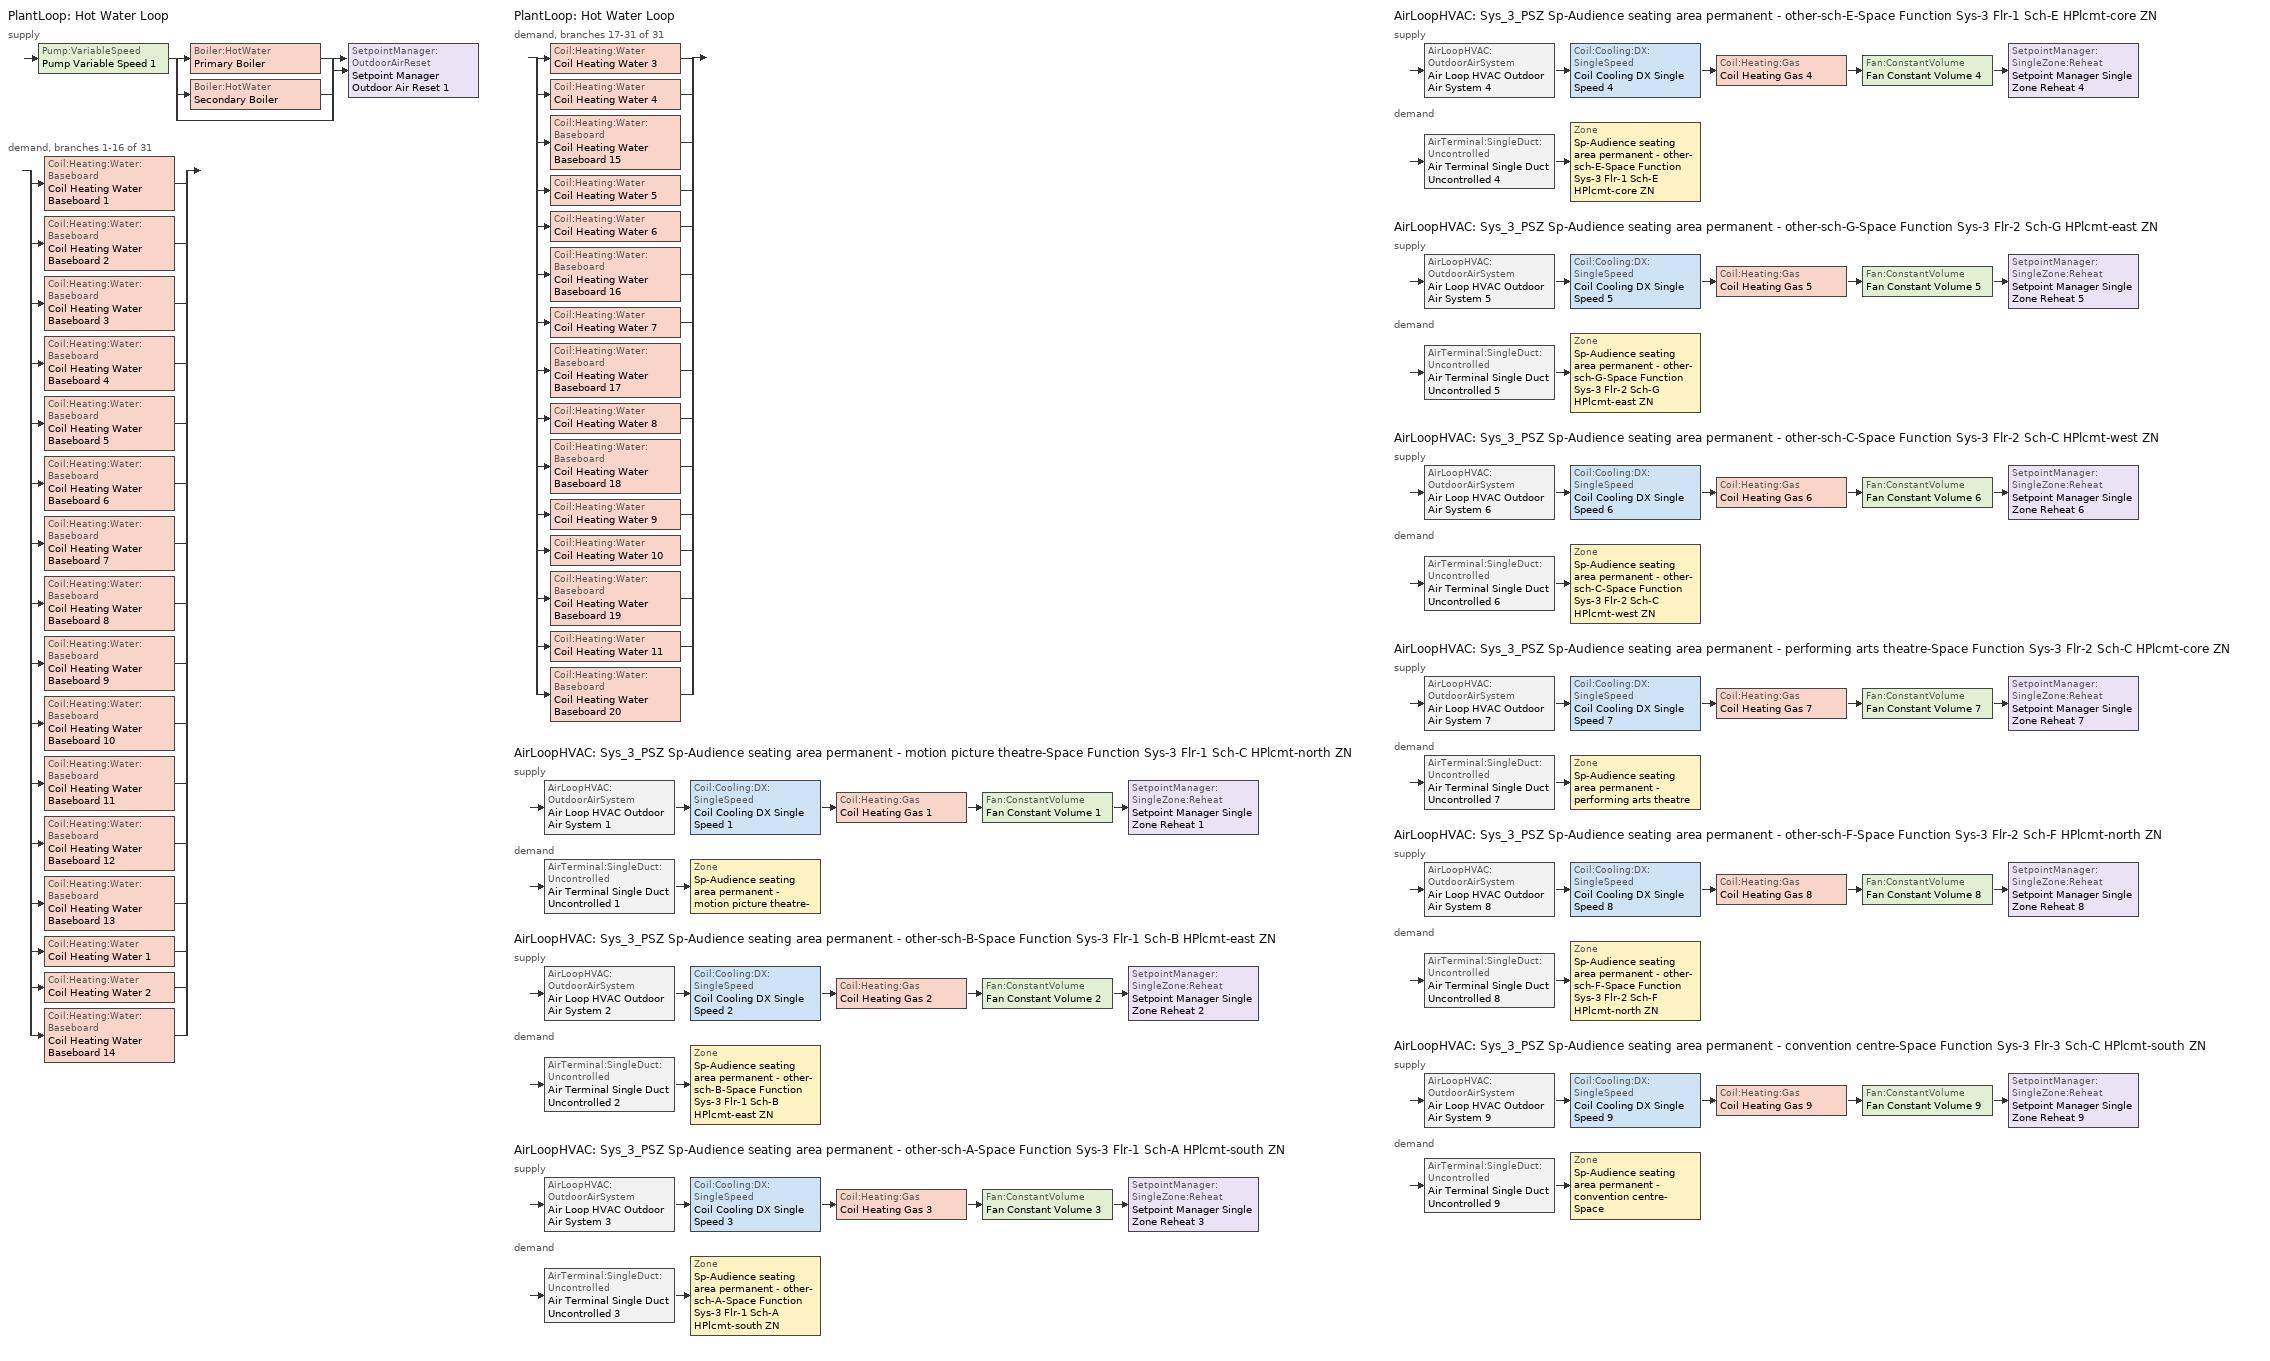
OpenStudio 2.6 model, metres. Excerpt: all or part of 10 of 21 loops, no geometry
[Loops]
PlantLoop 'Hot Water Loop'
 supply: Pump:VariableSpeed 'Pump Variable Speed 1' > split
  | Boiler:HotWater 'Primary Boiler'
  | Boiler:HotWater 'Secondary Boiler'
  | bypass
  join > SetpointManager:OutdoorAirReset 'Setpoint Manager Outdoor Air Reset 1'
 demand, branches 1-16 of 31: split
  | Coil:Heating:Water:Baseboard 'Coil Heating Water Baseboard 1'
  | Coil:Heating:Water:Baseboard 'Coil Heating Water Baseboard 2'
  | Coil:Heating:Water:Baseboard 'Coil Heating Water Baseboard 3'
  | Coil:Heating:Water:Baseboard 'Coil Heating Water Baseboard 4'
  | Coil:Heating:Water:Baseboard 'Coil Heating Water Baseboard 5'
  | Coil:Heating:Water:Baseboard 'Coil Heating Water Baseboard 6'
  | Coil:Heating:Water:Baseboard 'Coil Heating Water Baseboard 7'
  | Coil:Heating:Water:Baseboard 'Coil Heating Water Baseboard 8'
  | Coil:Heating:Water:Baseboard 'Coil Heating Water Baseboard 9'
  | Coil:Heating:Water:Baseboard 'Coil Heating Water Baseboard 10'
  | Coil:Heating:Water:Baseboard 'Coil Heating Water Baseboard 11'
  | Coil:Heating:Water:Baseboard 'Coil Heating Water Baseboard 12'
  | Coil:Heating:Water:Baseboard 'Coil Heating Water Baseboard 13'
  | Coil:Heating:Water 'Coil Heating Water 1'
  | Coil:Heating:Water 'Coil Heating Water 2'
  | Coil:Heating:Water:Baseboard 'Coil Heating Water Baseboard 14'
PlantLoop 'Hot Water Loop'
 demand, branches 17-31 of 31: split
  | Coil:Heating:Water 'Coil Heating Water 3'
  | Coil:Heating:Water 'Coil Heating Water 4'
  | Coil:Heating:Water:Baseboard 'Coil Heating Water Baseboard 15'
  | Coil:Heating:Water 'Coil Heating Water 5'
  | Coil:Heating:Water 'Coil Heating Water 6'
  | Coil:Heating:Water:Baseboard 'Coil Heating Water Baseboard 16'
  | Coil:Heating:Water 'Coil Heating Water 7'
  | Coil:Heating:Water:Baseboard 'Coil Heating Water Baseboard 17'
  | Coil:Heating:Water 'Coil Heating Water 8'
  | Coil:Heating:Water:Baseboard 'Coil Heating Water Baseboard 18'
  | Coil:Heating:Water 'Coil Heating Water 9'
  | Coil:Heating:Water 'Coil Heating Water 10'
  | Coil:Heating:Water:Baseboard 'Coil Heating Water Baseboard 19'
  | Coil:Heating:Water 'Coil Heating Water 11'
  | Coil:Heating:Water:Baseboard 'Coil Heating Water Baseboard 20'
AirLoopHVAC 'Sys_3_PSZ Sp-Audience seating area permanent - motion picture theatre-Space Function Sys-3 Flr-1 Sch-C HPlcmt-north ZN'
 supply: AirLoopHVAC:OutdoorAirSystem 'Air Loop HVAC Outdoor Air System 1' > Coil:Cooling:DX:SingleSpeed 'Coil Cooling DX Single Speed 1' > Coil:Heating:Gas 'Coil Heating Gas 1' > Fan:ConstantVolume 'Fan Constant Volume 1' > SetpointManager:SingleZone:Reheat 'Setpoint Manager Single Zone Reheat 1'
 demand: AirTerminal:SingleDuct:Uncontrolled 'Air Terminal Single Duct Uncontrolled 1' > Zone 'Sp-Audience seating area permanent - motion picture theatre-Space Function Sys-3 Flr-1 Sch-C HPlcmt-north ZN'
AirLoopHVAC 'Sys_3_PSZ Sp-Audience seating area permanent - other-sch-B-Space Function Sys-3 Flr-1 Sch-B HPlcmt-east ZN'
 supply: AirLoopHVAC:OutdoorAirSystem 'Air Loop HVAC Outdoor Air System 2' > Coil:Cooling:DX:SingleSpeed 'Coil Cooling DX Single Speed 2' > Coil:Heating:Gas 'Coil Heating Gas 2' > Fan:ConstantVolume 'Fan Constant Volume 2' > SetpointManager:SingleZone:Reheat 'Setpoint Manager Single Zone Reheat 2'
 demand: AirTerminal:SingleDuct:Uncontrolled 'Air Terminal Single Duct Uncontrolled 2' > Zone 'Sp-Audience seating area permanent - other-sch-B-Space Function Sys-3 Flr-1 Sch-B HPlcmt-east ZN'
AirLoopHVAC 'Sys_3_PSZ Sp-Audience seating area permanent - other-sch-A-Space Function Sys-3 Flr-1 Sch-A HPlcmt-south ZN'
 supply: AirLoopHVAC:OutdoorAirSystem 'Air Loop HVAC Outdoor Air System 3' > Coil:Cooling:DX:SingleSpeed 'Coil Cooling DX Single Speed 3' > Coil:Heating:Gas 'Coil Heating Gas 3' > Fan:ConstantVolume 'Fan Constant Volume 3' > SetpointManager:SingleZone:Reheat 'Setpoint Manager Single Zone Reheat 3'
 demand: AirTerminal:SingleDuct:Uncontrolled 'Air Terminal Single Duct Uncontrolled 3' > Zone 'Sp-Audience seating area permanent - other-sch-A-Space Function Sys-3 Flr-1 Sch-A HPlcmt-south ZN'
AirLoopHVAC 'Sys_3_PSZ Sp-Audience seating area permanent - other-sch-E-Space Function Sys-3 Flr-1 Sch-E HPlcmt-core ZN'
 supply: AirLoopHVAC:OutdoorAirSystem 'Air Loop HVAC Outdoor Air System 4' > Coil:Cooling:DX:SingleSpeed 'Coil Cooling DX Single Speed 4' > Coil:Heating:Gas 'Coil Heating Gas 4' > Fan:ConstantVolume 'Fan Constant Volume 4' > SetpointManager:SingleZone:Reheat 'Setpoint Manager Single Zone Reheat 4'
 demand: AirTerminal:SingleDuct:Uncontrolled 'Air Terminal Single Duct Uncontrolled 4' > Zone 'Sp-Audience seating area permanent - other-sch-E-Space Function Sys-3 Flr-1 Sch-E HPlcmt-core ZN'
AirLoopHVAC 'Sys_3_PSZ Sp-Audience seating area permanent - other-sch-G-Space Function Sys-3 Flr-2 Sch-G HPlcmt-east ZN'
 supply: AirLoopHVAC:OutdoorAirSystem 'Air Loop HVAC Outdoor Air System 5' > Coil:Cooling:DX:SingleSpeed 'Coil Cooling DX Single Speed 5' > Coil:Heating:Gas 'Coil Heating Gas 5' > Fan:ConstantVolume 'Fan Constant Volume 5' > SetpointManager:SingleZone:Reheat 'Setpoint Manager Single Zone Reheat 5'
 demand: AirTerminal:SingleDuct:Uncontrolled 'Air Terminal Single Duct Uncontrolled 5' > Zone 'Sp-Audience seating area permanent - other-sch-G-Space Function Sys-3 Flr-2 Sch-G HPlcmt-east ZN'
AirLoopHVAC 'Sys_3_PSZ Sp-Audience seating area permanent - other-sch-C-Space Function Sys-3 Flr-2 Sch-C HPlcmt-west ZN'
 supply: AirLoopHVAC:OutdoorAirSystem 'Air Loop HVAC Outdoor Air System 6' > Coil:Cooling:DX:SingleSpeed 'Coil Cooling DX Single Speed 6' > Coil:Heating:Gas 'Coil Heating Gas 6' > Fan:ConstantVolume 'Fan Constant Volume 6' > SetpointManager:SingleZone:Reheat 'Setpoint Manager Single Zone Reheat 6'
 demand: AirTerminal:SingleDuct:Uncontrolled 'Air Terminal Single Duct Uncontrolled 6' > Zone 'Sp-Audience seating area permanent - other-sch-C-Space Function Sys-3 Flr-2 Sch-C HPlcmt-west ZN'
AirLoopHVAC 'Sys_3_PSZ Sp-Audience seating area permanent - performing arts theatre-Space Function Sys-3 Flr-2 Sch-C HPlcmt-core ZN'
 supply: AirLoopHVAC:OutdoorAirSystem 'Air Loop HVAC Outdoor Air System 7' > Coil:Cooling:DX:SingleSpeed 'Coil Cooling DX Single Speed 7' > Coil:Heating:Gas 'Coil Heating Gas 7' > Fan:ConstantVolume 'Fan Constant Volume 7' > SetpointManager:SingleZone:Reheat 'Setpoint Manager Single Zone Reheat 7'
 demand: AirTerminal:SingleDuct:Uncontrolled 'Air Terminal Single Duct Uncontrolled 7' > Zone 'Sp-Audience seating area permanent - performing arts theatre-Space Function Sys-3 Flr-2 Sch-C HPlcmt-core ZN'
AirLoopHVAC 'Sys_3_PSZ Sp-Audience seating area permanent - other-sch-F-Space Function Sys-3 Flr-2 Sch-F HPlcmt-north ZN'
 supply: AirLoopHVAC:OutdoorAirSystem 'Air Loop HVAC Outdoor Air System 8' > Coil:Cooling:DX:SingleSpeed 'Coil Cooling DX Single Speed 8' > Coil:Heating:Gas 'Coil Heating Gas 8' > Fan:ConstantVolume 'Fan Constant Volume 8' > SetpointManager:SingleZone:Reheat 'Setpoint Manager Single Zone Reheat 8'
 demand: AirTerminal:SingleDuct:Uncontrolled 'Air Terminal Single Duct Uncontrolled 8' > Zone 'Sp-Audience seating area permanent - other-sch-F-Space Function Sys-3 Flr-2 Sch-F HPlcmt-north ZN'
AirLoopHVAC 'Sys_3_PSZ Sp-Audience seating area permanent - convention centre-Space Function Sys-3 Flr-3 Sch-C HPlcmt-south ZN'
 supply: AirLoopHVAC:OutdoorAirSystem 'Air Loop HVAC Outdoor Air System 9' > Coil:Cooling:DX:SingleSpeed 'Coil Cooling DX Single Speed 9' > Coil:Heating:Gas 'Coil Heating Gas 9' > Fan:ConstantVolume 'Fan Constant Volume 9' > SetpointManager:SingleZone:Reheat 'Setpoint Manager Single Zone Reheat 9'
 demand: AirTerminal:SingleDuct:Uncontrolled 'Air Terminal Single Duct Uncontrolled 9' > Zone 'Sp-Audience seating area permanent - convention centre-Space Function Sys-3 Flr-3 Sch-C HPlcmt-south ZN'
[Sizing:Zone] Zone Cooling Design Supply Air Temperature Input Method=SupplyAirTemperature; Zone Cooling Design Supply Air Temperature {C}=13; Zone Cooling Design Supply Air Temperature Difference {deltaC}=11.11; Zone Heating Design Supply Air Temperature Input Method=SupplyAirTemperature; Zone Heating Design Supply Air Temperature {C}=43; Zone Heating Design Supply Air Temperature Difference {deltaC}=11.11; Zone Cooling Design Supply Air Humidity Ratio {kg-H2O/kg-air}=0.0085; Zone Heating Design Supply Air Humidity Ratio {kg-H2O/kg-air}=0.008; Zone Heating Sizing Factor=1.3; Zone Cooling Sizing Factor=1.1; Cooling Design Air Flow Method=DesignDay; Heating Design Air Flow Method=DesignDay; Account for Dedicated Outdoor Air System=No; Dedicated Outdoor Air System Control Strategy=NeutralSupplyAir; Dedicated Outdoor Air Low Setpoint Temperature for Design {C}=autosize; Dedicated Outdoor Air High Setpoint Temperature for Design {C}=autosize
Sp-Audience seating area permanent - motion picture theatre-Space Function Sys-3 Flr-1 Sch-C HPlcmt-north ZN; Sp-Audience seating area permanent - other-sch-B-Space Function Sys-3 Flr-1 Sch-B HPlcmt-east ZN; Sp-Audience seating area permanent - other-sch-A-Space Function Sys-3 Flr-1 Sch-A HPlcmt-south ZN; Sp-Audience seating area permanent - other-sch-E-Space Function Sys-3 Flr-1 Sch-E HPlcmt-core ZN; Sp-Audience seating area permanent - other-sch-G-Space Function Sys-3 Flr-2 Sch-G HPlcmt-east ZN; Sp-Audience seating area permanent - other-sch-C-Space Function Sys-3 Flr-2 Sch-C HPlcmt-west ZN; Sp-Audience seating area permanent - performing arts theatre-Space Function Sys-3 Flr-2 Sch-C HPlcmt-core ZN; Sp-Audience seating area permanent - other-sch-F-Space Function Sys-3 Flr-2 Sch-F HPlcmt-north ZN; Sp-Audience seating area permanent - convention centre-Space Function Sys-3 Flr-3 Sch-C HPlcmt-south ZN
[Zone equipment]
Sp-Audience seating area permanent - motion picture theatre-Space Function Sys-3 Flr-1 Sch-C HPlcmt-north ZN: Air Terminal Single Duct Uncontrolled 1, Zone HVAC Baseboard Convective Water 1
Sp-Audience seating area permanent - other-sch-B-Space Function Sys-3 Flr-1 Sch-B HPlcmt-east ZN: Air Terminal Single Duct Uncontrolled 2, Zone HVAC Baseboard Convective Water 2
Sp-Audience seating area permanent - other-sch-A-Space Function Sys-3 Flr-1 Sch-A HPlcmt-south ZN: Air Terminal Single Duct Uncontrolled 3, Zone HVAC Baseboard Convective Water 3
Sp-Audience seating area permanent - other-sch-E-Space Function Sys-3 Flr-1 Sch-E HPlcmt-core ZN: Air Terminal Single Duct Uncontrolled 4, Zone HVAC Baseboard Convective Water 4
Sp-Audience seating area permanent - other-sch-G-Space Function Sys-3 Flr-2 Sch-G HPlcmt-east ZN: Air Terminal Single Duct Uncontrolled 5, Zone HVAC Baseboard Convective Water 5
Sp-Audience seating area permanent - other-sch-C-Space Function Sys-3 Flr-2 Sch-C HPlcmt-west ZN: Air Terminal Single Duct Uncontrolled 6, Zone HVAC Baseboard Convective Water 6
Sp-Audience seating area permanent - performing arts theatre-Space Function Sys-3 Flr-2 Sch-C HPlcmt-core ZN: Air Terminal Single Duct Uncontrolled 7, Zone HVAC Baseboard Convective Water 7
Sp-Audience seating area permanent - other-sch-F-Space Function Sys-3 Flr-2 Sch-F HPlcmt-north ZN: Air Terminal Single Duct Uncontrolled 8, Zone HVAC Baseboard Convective Water 8
Sp-Audience seating area permanent - convention centre-Space Function Sys-3 Flr-3 Sch-C HPlcmt-south ZN: Air Terminal Single Duct Uncontrolled 9, Zone HVAC Baseboard Convective Water 9
[PlantLoop]
Hot Water Loop: Fluid Type=Water; Glycol Concentration=0; Plant Loop Volume {m3}=Autocalculate; Load Distribution Scheme=Optimal
[Sizing:Plant]
Hot Water Loop: Loop Type=Heating; Design Loop Exit Temperature {C}=82; Loop Design Temperature Difference {deltaC}=16; Sizing Option=NonCoincident; Zone Timesteps in Averaging Window=1; Coincident Sizing Factor Mode=None
[Pump:VariableSpeed]
Pump Variable Speed 1: Pump Control Type=Intermittent; Skin Loss Radiative Fraction=0.5; Design Power Sizing Method=PowerPerFlowPerPressure; Design Electric Power per Unit Flow Rate {W/(m3/s)}=348701.1; Design Shaft Power per Unit Flow Rate per Unit Head {W-s/m3-Pa}=1.28205; Design Minimum Flow Rate Fraction=0
[Boiler:HotWater] Fuel Type=NaturalGas; Water Outlet Upper Temperature Limit {C}=99; Boiler Flow Mode=ConstantFlow; Parasitic Electric Load {W}=0; Sizing Factor=1
Primary Boiler; Secondary Boiler
[SetpointManager:OutdoorAirReset]
Setpoint Manager Outdoor Air Reset 1: Control Variable=Temperature; Setpoint at Outdoor Low Temperature {C}=82; Outdoor Low Temperature {C}=-16; Setpoint at Outdoor High Temperature {C}=60; Outdoor High Temperature {C}=0
[AirLoopHVAC] Availability Schedule=Always On Discrete; Design Supply Air Flow Rate {m3/s}=AutoSize
Sys_3_PSZ Sp-Audience seating area permanent - motion picture theatre-Space Function Sys-3 Flr-1 Sch-C HPlcmt-north ZN; Sys_3_PSZ Sp-Audience seating area permanent - other-sch-B-Space Function Sys-3 Flr-1 Sch-B HPlcmt-east ZN; Sys_3_PSZ Sp-Audience seating area permanent - other-sch-A-Space Function Sys-3 Flr-1 Sch-A HPlcmt-south ZN; Sys_3_PSZ Sp-Audience seating area permanent - other-sch-E-Space Function Sys-3 Flr-1 Sch-E HPlcmt-core ZN; Sys_3_PSZ Sp-Audience seating area permanent - other-sch-G-Space Function Sys-3 Flr-2 Sch-G HPlcmt-east ZN; Sys_3_PSZ Sp-Audience seating area permanent - other-sch-C-Space Function Sys-3 Flr-2 Sch-C HPlcmt-west ZN; Sys_3_PSZ Sp-Audience seating area permanent - performing arts theatre-Space Function Sys-3 Flr-2 Sch-C HPlcmt-core ZN; Sys_3_PSZ Sp-Audience seating area permanent - other-sch-F-Space Function Sys-3 Flr-2 Sch-F HPlcmt-north ZN; Sys_3_PSZ Sp-Audience seating area permanent - convention centre-Space Function Sys-3 Flr-3 Sch-C HPlcmt-south ZN
[Sizing:System] Type of Load to Size On=Sensible; Design Outdoor Air Flow Rate {m3/s}=Autosize; Minimum System Air Flow Ratio=1; Preheat Design Temperature {C}=7; Preheat Design Humidity Ratio {kg-H2O/kg-Air}=0.008; Precool Design Temperature {C}=13; Precool Design Humidity Ratio {kg-H2O/kg-Air}=0.008; Central Cooling Design Supply Air Temperature {C}=13; Central Heating Design Supply Air Temperature {C}=43; Sizing Option=NonCoincident; 100% Outdoor Air in Cooling=No; 100% Outdoor Air in Heating=No; Central Cooling Design Supply Air Humidity Ratio {kg-H2O/kg-Air}=0.0085; Central Heating Design Supply Air Humidity Ratio {kg-H2O/kg-Air}=0.008; Cooling Design Air Flow Method=DesignDay; Cooling Design Air Flow Rate {m3/s}=0; Heating Design Air Flow Method=DesignDay; Heating Design Air Flow Rate {m3/s}=0; System Outdoor Air Method=ZoneSum; Zone Maximum Outdoor Air Fraction=1; Cooling Supply Air Flow Rate Per Floor Area {m3/s-m2}=0.00996765; Cooling Fraction of Autosized Cooling Supply Air Flow Rate=1; Cooling Supply Air Flow Rate Per Unit Cooling Capacity {m3/s-W}=3.94755e-05; Heating Supply Air Flow Rate Per Floor Area {m3/s-m2}=0.00996765; Heating Fraction of Autosized Heating Supply Air Flow Rate=1; Heating Fraction of Autosized Cooling Supply Air Flow Rate=1; Heating Supply Air Flow Rate Per Unit Heating Capacity {m3/s-W}=3.15882e-05; Cooling Design Capacity Method=CoolingDesignCapacity; Cooling Design Capacity {W}=autosize; Cooling Design Capacity Per Floor Area {W/m2}=234.7; Fraction of Autosized Cooling Design Capacity=1; Heating Design Capacity Method=HeatingDesignCapacity; Heating Design Capacity {W}=autosize; Heating Design Capacity Per Floor Area {W/m2}=157; Fraction of Autosized Heating Design Capacity=1; Central Cooling Capacity Control Method=OnOff
Sys_3_PSZ Sp-Audience seating area permanent - motion picture theatre-Space Function Sys-3 Flr-1 Sch-C HPlcmt-north ZN; Sys_3_PSZ Sp-Audience seating area permanent - other-sch-B-Space Function Sys-3 Flr-1 Sch-B HPlcmt-east ZN; Sys_3_PSZ Sp-Audience seating area permanent - other-sch-A-Space Function Sys-3 Flr-1 Sch-A HPlcmt-south ZN; Sys_3_PSZ Sp-Audience seating area permanent - other-sch-E-Space Function Sys-3 Flr-1 Sch-E HPlcmt-core ZN; Sys_3_PSZ Sp-Audience seating area permanent - other-sch-G-Space Function Sys-3 Flr-2 Sch-G HPlcmt-east ZN; Sys_3_PSZ Sp-Audience seating area permanent - other-sch-C-Space Function Sys-3 Flr-2 Sch-C HPlcmt-west ZN; Sys_3_PSZ Sp-Audience seating area permanent - performing arts theatre-Space Function Sys-3 Flr-2 Sch-C HPlcmt-core ZN; Sys_3_PSZ Sp-Audience seating area permanent - other-sch-F-Space Function Sys-3 Flr-2 Sch-F HPlcmt-north ZN; Sys_3_PSZ Sp-Audience seating area permanent - convention centre-Space Function Sys-3 Flr-3 Sch-C HPlcmt-south ZN
[Fan:ConstantVolume] Availability Schedule=Always On Discrete; Maximum Flow Rate {m3/s}=AutoSize
Fan Constant Volume 1; Fan Constant Volume 2; Fan Constant Volume 3; Fan Constant Volume 4; Fan Constant Volume 5; Fan Constant Volume 6; Fan Constant Volume 7; Fan Constant Volume 8; Fan Constant Volume 9
[Coil:Heating:Gas] Availability Schedule=Always On Discrete; Gas Burner Efficiency=0.8; Nominal Capacity {W}=AutoSize; Parasitic Electric Load {W}=0; Parasitic Gas Load {W}=0
Coil Heating Gas 1; Coil Heating Gas 2; Coil Heating Gas 3; Coil Heating Gas 4; Coil Heating Gas 5; Coil Heating Gas 6; Coil Heating Gas 7; Coil Heating Gas 8; Coil Heating Gas 9
[Coil:Cooling:DX:SingleSpeed] Availability Schedule=Always On Discrete; Rated Total Cooling Capacity {W}=autosize; Rated Sensible Heat Ratio=autosize; Rated COP {W/W}=3; Rated Air Flow Rate {m3/s}=autosize; Rated Evaporator Fan Power Per Volume Flow Rate {W/(m3/s)}=773.3; Condenser Type=AirCooled; Evaporative Condenser Effectiveness=0; Evaporative Condenser Air Flow Rate {m3/s}=Autosize; Evaporative Condenser Pump Rated Power Consumption {W}=Autosize; Crankcase Heater Capacity {W}=0; Maximum Outdoor Dry-Bulb Temperature for Crankcase Heater Operation {C}=0; Basin Heater Capacity {W/K}=0; Basin Heater Setpoint Temperature {C}=10
Name | Total Cooling Capacity Function of Temperature Curve | Total Cooling Capacity Function of Flow Fraction Curve | Energy Input Ratio Function of Temperature Curve | Energy Input Ratio Function of Flow Fraction Curve | Part Load Fraction Correlation Curve
Coil Cooling DX Single Speed 1 | Curve Biquadratic 1 | Curve Quadratic 1 | Curve Biquadratic 2 | Curve Quadratic 2 | Curve Quadratic 3
Coil Cooling DX Single Speed 2 | Curve Biquadratic 3 | Curve Quadratic 4 | Curve Biquadratic 4 | Curve Quadratic 5 | Curve Quadratic 6
Coil Cooling DX Single Speed 3 | Curve Biquadratic 5 | Curve Quadratic 7 | Curve Biquadratic 6 | Curve Quadratic 8 | Curve Quadratic 9
Coil Cooling DX Single Speed 4 | Curve Biquadratic 7 | Curve Quadratic 10 | Curve Biquadratic 8 | Curve Quadratic 11 | Curve Quadratic 12
Coil Cooling DX Single Speed 5 | Curve Biquadratic 9 | Curve Quadratic 13 | Curve Biquadratic 10 | Curve Quadratic 14 | Curve Quadratic 15
Coil Cooling DX Single Speed 6 | Curve Biquadratic 11 | Curve Quadratic 16 | Curve Biquadratic 12 | Curve Quadratic 17 | Curve Quadratic 18
Coil Cooling DX Single Speed 7 | Curve Biquadratic 13 | Curve Quadratic 19 | Curve Biquadratic 14 | Curve Quadratic 20 | Curve Quadratic 21
Coil Cooling DX Single Speed 8 | Curve Biquadratic 15 | Curve Quadratic 22 | Curve Biquadratic 16 | Curve Quadratic 23 | Curve Quadratic 24
Coil Cooling DX Single Speed 9 | Curve Biquadratic 17 | Curve Quadratic 25 | Curve Biquadratic 18 | Curve Quadratic 26 | Curve Quadratic 27
[Controller:OutdoorAir] Minimum Outdoor Air Flow Rate {m3/s}=autosize; Maximum Outdoor Air Flow Rate {m3/s}=Autosize; Economizer Control Type=NoEconomizer; Economizer Control Action Type=ModulateFlow; Economizer Maximum Limit Dry-Bulb Temperature {C}=28; Economizer Maximum Limit Enthalpy {J/kg}=64000; Economizer Minimum Limit Dry-Bulb Temperature {C}=-100; Lockout Type=NoLockout; Minimum Limit Type=FixedMinimum; High Humidity Control=No; Heat Recovery Bypass Control Type=BypassWhenWithinEconomizerLimits
Name | Controller Mechanical Ventilation
Controller Outdoor Air 1 | Controller Mechanical Ventilation 1
Controller Outdoor Air 2 | Controller Mechanical Ventilation 2
Controller Outdoor Air 3 | Controller Mechanical Ventilation 3
Controller Outdoor Air 4 | Controller Mechanical Ventilation 4
Controller Outdoor Air 5 | Controller Mechanical Ventilation 5
Controller Outdoor Air 6 | Controller Mechanical Ventilation 6
Controller Outdoor Air 7 | Controller Mechanical Ventilation 7
Controller Outdoor Air 8 | Controller Mechanical Ventilation 8
Controller Outdoor Air 9 | Controller Mechanical Ventilation 9
[Controller:MechanicalVentilation] Availability Schedule=Always On Discrete; System Outdoor Air Method=ZoneSum
Controller Mechanical Ventilation 1; Controller Mechanical Ventilation 2; Controller Mechanical Ventilation 3; Controller Mechanical Ventilation 4; Controller Mechanical Ventilation 5; Controller Mechanical Ventilation 6; Controller Mechanical Ventilation 7; Controller Mechanical Ventilation 8; Controller Mechanical Ventilation 9
[AirLoopHVAC:OutdoorAirSystem]
Name | Controller
Air Loop HVAC Outdoor Air System 1 | Controller Outdoor Air 1
Air Loop HVAC Outdoor Air System 2 | Controller Outdoor Air 2
Air Loop HVAC Outdoor Air System 3 | Controller Outdoor Air 3
Air Loop HVAC Outdoor Air System 4 | Controller Outdoor Air 4
Air Loop HVAC Outdoor Air System 5 | Controller Outdoor Air 5
Air Loop HVAC Outdoor Air System 6 | Controller Outdoor Air 6
Air Loop HVAC Outdoor Air System 7 | Controller Outdoor Air 7
Air Loop HVAC Outdoor Air System 8 | Controller Outdoor Air 8
Air Loop HVAC Outdoor Air System 9 | Controller Outdoor Air 9
[SetpointManager:SingleZone:Reheat] Minimum Supply Air Temperature {C}=13; Maximum Supply Air Temperature {C}=43
Name | Control Zone
Setpoint Manager Single Zone Reheat 1 | Sp-Audience seating area permanent - motion picture theatre-Space Function Sys-3 Flr-1 Sch-C HPlcmt-north ZN
Setpoint Manager Single Zone Reheat 2 | Sp-Audience seating area permanent - other-sch-B-Space Function Sys-3 Flr-1 Sch-B HPlcmt-east ZN
Setpoint Manager Single Zone Reheat 3 | Sp-Audience seating area permanent - other-sch-A-Space Function Sys-3 Flr-1 Sch-A HPlcmt-south ZN
Setpoint Manager Single Zone Reheat 4 | Sp-Audience seating area permanent - other-sch-E-Space Function Sys-3 Flr-1 Sch-E HPlcmt-core ZN
Setpoint Manager Single Zone Reheat 5 | Sp-Audience seating area permanent - other-sch-G-Space Function Sys-3 Flr-2 Sch-G HPlcmt-east ZN
Setpoint Manager Single Zone Reheat 6 | Sp-Audience seating area permanent - other-sch-C-Space Function Sys-3 Flr-2 Sch-C HPlcmt-west ZN
Setpoint Manager Single Zone Reheat 7 | Sp-Audience seating area permanent - performing arts theatre-Space Function Sys-3 Flr-2 Sch-C HPlcmt-core ZN
Setpoint Manager Single Zone Reheat 8 | Sp-Audience seating area permanent - other-sch-F-Space Function Sys-3 Flr-2 Sch-F HPlcmt-north ZN
Setpoint Manager Single Zone Reheat 9 | Sp-Audience seating area permanent - convention centre-Space Function Sys-3 Flr-3 Sch-C HPlcmt-south ZN
[AirTerminal:SingleDuct:Uncontrolled] Availability Schedule=Always On Discrete; Maximum Air Flow Rate {m3/s}=AutoSize
Air Terminal Single Duct Uncontrolled 1; Air Terminal Single Duct Uncontrolled 2; Air Terminal Single Duct Uncontrolled 3; Air Terminal Single Duct Uncontrolled 4; Air Terminal Single Duct Uncontrolled 5; Air Terminal Single Duct Uncontrolled 6; Air Terminal Single Duct Uncontrolled 7; Air Terminal Single Duct Uncontrolled 8; Air Terminal Single Duct Uncontrolled 9
[Coil:Heating:Water:Baseboard] Heating Design Capacity Method=HeatingDesignCapacity; Heating Design Capacity {W}=autosize; Heating Design Capacity Per Floor Area {W/m2}=0; Fraction of Autosized Heating Design Capacity=0.8
Coil Heating Water Baseboard 1; Coil Heating Water Baseboard 2; Coil Heating Water Baseboard 3; Coil Heating Water Baseboard 4; Coil Heating Water Baseboard 5; Coil Heating Water Baseboard 6; Coil Heating Water Baseboard 7; Coil Heating Water Baseboard 8; Coil Heating Water Baseboard 9; Coil Heating Water Baseboard 10; Coil Heating Water Baseboard 11; Coil Heating Water Baseboard 12; Coil Heating Water Baseboard 13; Coil Heating Water Baseboard 14; Coil Heating Water Baseboard 15; Coil Heating Water Baseboard 16; Coil Heating Water Baseboard 17; Coil Heating Water Baseboard 18; Coil Heating Water Baseboard 19; Coil Heating Water Baseboard 20
[ZoneHVAC:Baseboard:Convective:Water] Availability Schedule=Always On Discrete
Name | Heating Coil
Zone HVAC Baseboard Convective Water 1 | Coil Heating Water Baseboard 1
Zone HVAC Baseboard Convective Water 2 | Coil Heating Water Baseboard 2
Zone HVAC Baseboard Convective Water 3 | Coil Heating Water Baseboard 3
Zone HVAC Baseboard Convective Water 4 | Coil Heating Water Baseboard 4
Zone HVAC Baseboard Convective Water 5 | Coil Heating Water Baseboard 5
Zone HVAC Baseboard Convective Water 6 | Coil Heating Water Baseboard 6
Zone HVAC Baseboard Convective Water 7 | Coil Heating Water Baseboard 7
Zone HVAC Baseboard Convective Water 8 | Coil Heating Water Baseboard 8
Zone HVAC Baseboard Convective Water 9 | Coil Heating Water Baseboard 9
Zone HVAC Baseboard Convective Water 10 | Coil Heating Water Baseboard 10
Zone HVAC Baseboard Convective Water 11 | Coil Heating Water Baseboard 11
Zone HVAC Baseboard Convective Water 12 | Coil Heating Water Baseboard 12
Zone HVAC Baseboard Convective Water 13 | Coil Heating Water Baseboard 13
Zone HVAC Baseboard Convective Water 14 | Coil Heating Water Baseboard 14
Zone HVAC Baseboard Convective Water 15 | Coil Heating Water Baseboard 15
Zone HVAC Baseboard Convective Water 16 | Coil Heating Water Baseboard 16
Zone HVAC Baseboard Convective Water 17 | Coil Heating Water Baseboard 17
Zone HVAC Baseboard Convective Water 18 | Coil Heating Water Baseboard 18
Zone HVAC Baseboard Convective Water 19 | Coil Heating Water Baseboard 19
Zone HVAC Baseboard Convective Water 20 | Coil Heating Water Baseboard 20
[Coil:Heating:Water] Availability Schedule=Always On Discrete
Coil Heating Water 1; Coil Heating Water 2; Coil Heating Water 3; Coil Heating Water 4; Coil Heating Water 5; Coil Heating Water 6; Coil Heating Water 7; Coil Heating Water 8; Coil Heating Water 9; Coil Heating Water 10; Coil Heating Water 11
[Controller:WaterCoil] Action=Normal; Minimum Actuated Flow {m3/s}=0
Name | Water Coil
Controller Water Coil 1 | Coil Heating Water 1
Controller Water Coil 3 | Coil Heating Water 2
Controller Water Coil 4 | Coil Heating Water 3
Controller Water Coil 6 | Coil Heating Water 4
Controller Water Coil 7 | Coil Heating Water 5
Controller Water Coil 9 | Coil Heating Water 6
Controller Water Coil 10 | Coil Heating Water 7
Controller Water Coil 11 | Coil Heating Water 8
Controller Water Coil 12 | Coil Heating Water 9
Controller Water Coil 14 | Coil Heating Water 10
Controller Water Coil 15 | Coil Heating Water 11
[Schedule:Constant]
Always On Discrete: Value=1
[Curve:Biquadratic] Minimum Value of x=17; Maximum Value of x=22; Minimum Value of y=13; Maximum Value of y=46
Name | Coefficient1 Constant | Coefficient2 x | Coefficient3 x**2 | Coefficient4 y | Coefficient5 y**2 | Coefficient6 x*y
Curve Biquadratic 1; Curve Biquadratic 3; Curve Biquadratic 5; Curve Biquadratic 7; Curve Biquadratic 9; Curve Biquadratic 11; Curve Biquadratic 13; Curve Biquadratic 15; Curve Biquadratic 17 | 0.942588 | 0.00954335 | 0.00068377 | -0.0110427 | 5.249e-06 | -9.72e-06
Curve Biquadratic 2; Curve Biquadratic 4; Curve Biquadratic 6; Curve Biquadratic 8; Curve Biquadratic 10; Curve Biquadratic 12; Curve Biquadratic 14; Curve Biquadratic 16; Curve Biquadratic 18 | 0.342414 | 0.034885 | -0.0006237 | 0.00497722 | 0.000437951 | -0.000728028
[Curve:Quadratic]
Name | Coefficient1 Constant | Coefficient2 x | Coefficient3 x**2 | Minimum Value of x | Maximum Value of x
Curve Quadratic 1; Curve Quadratic 4; Curve Quadratic 7; Curve Quadratic 10; Curve Quadratic 13; Curve Quadratic 16; Curve Quadratic 19; Curve Quadratic 22; Curve Quadratic 25 | 0.8 | 0.2 | 0 | 0.5 | 1.5
Curve Quadratic 2; Curve Quadratic 5; Curve Quadratic 8; Curve Quadratic 11; Curve Quadratic 14; Curve Quadratic 17; Curve Quadratic 20; Curve Quadratic 23; Curve Quadratic 26 | 1.1552 | -0.1808 | 0.0256 | 0.5 | 1.5
Curve Quadratic 3; Curve Quadratic 6; Curve Quadratic 9; Curve Quadratic 12; Curve Quadratic 15; Curve Quadratic 18; Curve Quadratic 21; Curve Quadratic 24; Curve Quadratic 27 | 0.85 | 0.15 | 0 | 0 | 1
